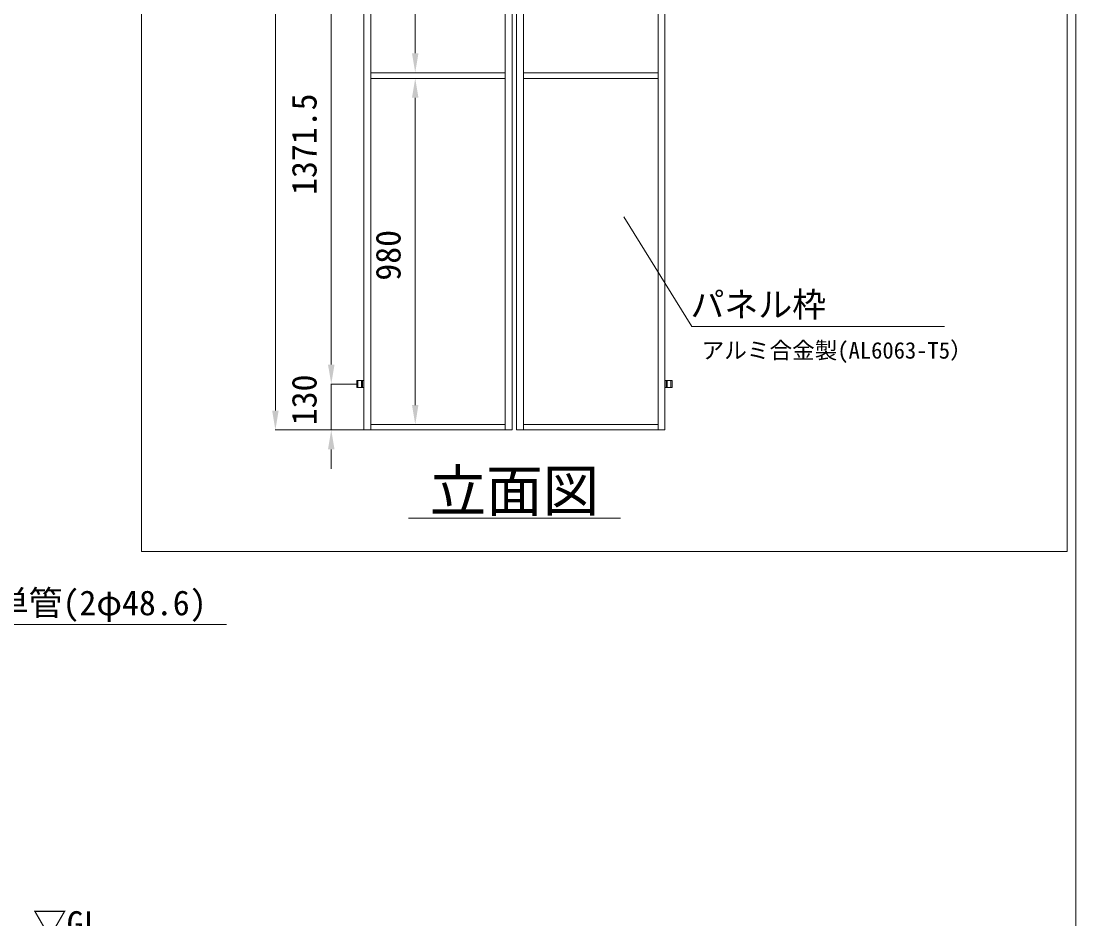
# Model space of a CAD drawing. Units: millimetres, scale not verified. Extents: x 54697 to 74822, y -14438 to 14438.
# Drawn here: x 71837 to 74822, y 3774 to 6316 of the extents above; entities that cross this region are included whole.
import ezdxf
from ezdxf.enums import TextEntityAlignment as Align

# ---------------------------------------------------------------- set-up
doc = ezdxf.new("R2010")
doc.units = ezdxf.units.MM
doc.header["$LTSCALE"] = 38
doc.linetypes.add('DASHED1', pattern=[1.8, 1.2, -0.6])
for name, color, linetype, lineweight in [('0-A_図面枠', 7, 'Continuous', 18), ('0-B_寸法', 3, 'Continuous', 18), ('1-7_標準ﾊﾟﾈﾙ', 7, 'Continuous', 18), ('1-9_文字', 7, 'Continuous', 18)]:
    doc.layers.add(name, color=color, linetype=linetype, lineweight=lineweight)
doc.styles.add('ＭＳ ゴシック', font='')
doc.styles.get('ＭＳ ゴシック').set_extended_font_data('MS Gothic')

msp = doc.modelspace()

# ---------------------------------------------------------------- linework, layer by layer
at = {"layer": '0-A_図面枠'}
for points in [[(54697.41, 14437.5), (74822.4, 14437.5), (74822.4, 562.5), (54697.41, 562.5)], [(72177.6, 8998.83), (74797.53, 8998.83), (74797.53, 4814.16), (72177.6, 4814.16)]]:
    msp.add_lwpolyline(points, close=True, dxfattribs=at)
at = {"layer": '0-B_寸法'}
for p, q in [((72556.5, 8105.97), (72556.5, 5212.95)), ((72952.32, 7094.46), (72952.32, 6224.46)), ((72714.63, 6604.47), (72714.63, 5342.97)), ((72827.31, 6169.47), (72953.31, 6169.47)), ((72827.31, 6153.45), (72953.31, 6153.45)), ((72952.32, 6098.46), (72952.32, 5228.46)), ((72714.63, 5342.97), (72714.63, 5397.96)), ((72785.55, 5287.95), (72713.64, 5287.95)), ((72785.55, 5287.95), (72713.64, 5287.95)), ((72714.63, 5287.95), (72714.63, 5157.96)), ((72827.31, 5173.47), (72953.31, 5173.47)), ((72805.56, 5157.96), (72555.51, 5157.96)), ((72805.56, 5157.96), (72713.64, 5157.96)), ((72714.63, 5102.97), (72714.63, 5047.95)), ((72932.91, 4907.97), (73532.91, 4907.97))]:
    msp.add_line(p, q, dxfattribs=at)
at = {"layer": '0-B_寸法', "color": 91}
for points in [[(72943.14, 6224.46), (72952.32, 6169.47), (72961.47, 6224.46)], [(72943.14, 6098.46), (72952.32, 6153.45), (72961.47, 6098.46)], [(72705.45, 5342.97), (72714.63, 5287.95), (72723.78, 5342.97)], [(72705.45, 5342.97), (72714.63, 5287.95), (72723.78, 5342.97)], [(72943.14, 5228.46), (72952.32, 5173.47), (72961.47, 5228.46)], [(72547.35, 5212.95), (72556.5, 5157.96), (72565.68, 5212.95)], [(72705.45, 5102.97), (72714.63, 5157.96), (72723.78, 5102.97)]]:
    msp.add_solid(points, dxfattribs=at)
at = {"layer": '1-7_標準ﾊﾟﾈﾙ', "linetype": 'DASHED1'}
for p, q in [((72789.57, 5297.97), (72789.57, 5277.96)), ((72800.55, 5297.97), (72800.55, 5277.96)), ((73665.27, 5297.97), (73665.27, 5277.96)), ((73676.25, 5297.97), (73676.25, 5277.96))]:
    msp.add_line(p, q, dxfattribs=at)
at = {"layer": '1-7_標準ﾊﾟﾈﾙ'}
for p, q in [((72802.77, 5297.97), (72802.77, 5277.96)), ((73663.05, 5297.97), (73663.05, 5277.96))]:
    msp.add_line(p, q, dxfattribs=at)
for points in [[(72806.55, 8160.96), (72826.32, 8160.96), (72826.32, 5157.96), (72806.55, 5157.96)], [(73226.55, 8160.96), (73206.81, 8160.96), (73206.81, 5157.96), (73226.55, 5157.96)], [(73239.27, 8160.96), (73259.01, 8160.96), (73259.01, 5157.96), (73239.27, 5157.96)], [(73659.27, 8160.96), (73639.5, 8160.96), (73639.5, 5157.96), (73659.27, 5157.96)], [(73206.81, 6169.47), (72826.32, 6169.47), (72826.32, 6153.45), (73206.81, 6153.45)], [(73259.01, 6169.47), (73639.5, 6169.47), (73639.5, 6153.45), (73259.01, 6153.45)], [(73206.81, 5157.96), (72826.32, 5157.96), (72826.32, 5173.47), (73206.81, 5173.47)], [(73259.01, 5157.96), (73639.5, 5157.96), (73639.5, 5173.47), (73259.01, 5173.47)]]:
    msp.add_lwpolyline(points, close=True, dxfattribs=at)
for points in [[(72806.55, 5277.96), (72786.57, 5277.96), (72786.57, 5297.97), (72806.55, 5297.97)], [(73659.27, 5277.96), (73679.25, 5277.96), (73679.25, 5297.97), (73659.27, 5297.97)]]:
    msp.add_lwpolyline(points, dxfattribs=at)
at = {"layer": '1-9_文字'}
for p, q in [((73542.96, 5761.74), (73735.56, 5451.3)), ((73735.56, 5451.3), (73735.92, 5451.3)), ((73735.92, 5451.3), (74450.25, 5451.3)), ((71575.32, 4606.65), (72417.96, 4606.65))]:
    msp.add_line(p, q, dxfattribs=at)

# ---------------------------------------------------------------- texts
at = {"layer": '0-B_寸法', "style": 'ＭＳ ゴシック'}
for s, p in [('1371.5', (72694.23, 5823.3)), ('980', (72931.92, 5580.57)), ('130', (72694.23, 5171.25))]:
    msp.add_text(s, height=70.38, rotation=90, dxfattribs=at).set_placement(p, align=Align.BOTTOM_LEFT)
at = {"layer": '1-9_文字', "style": 'ＭＳ ゴシック'}
for s, height, p in [('パネル枠\u3000\u3000\u3000\u3000\u3000', 70.38, (73731.36, 5456.7)), ('アルミ合金製(AL6063-T5）', 46.92, (73763.04, 5345.76)), ('立面図', 117.3, (72992.91, 4891.95)), ('打込単管(2φ48.6)', 70.38, (71569.92, 4612.05)), ('▽GL', 70.38, (71869.77, 3703.89))]:
    msp.add_text(s, height=height, dxfattribs=at).set_placement(p, align=Align.BOTTOM_LEFT)

doc.saveas('drawing.dxf')
